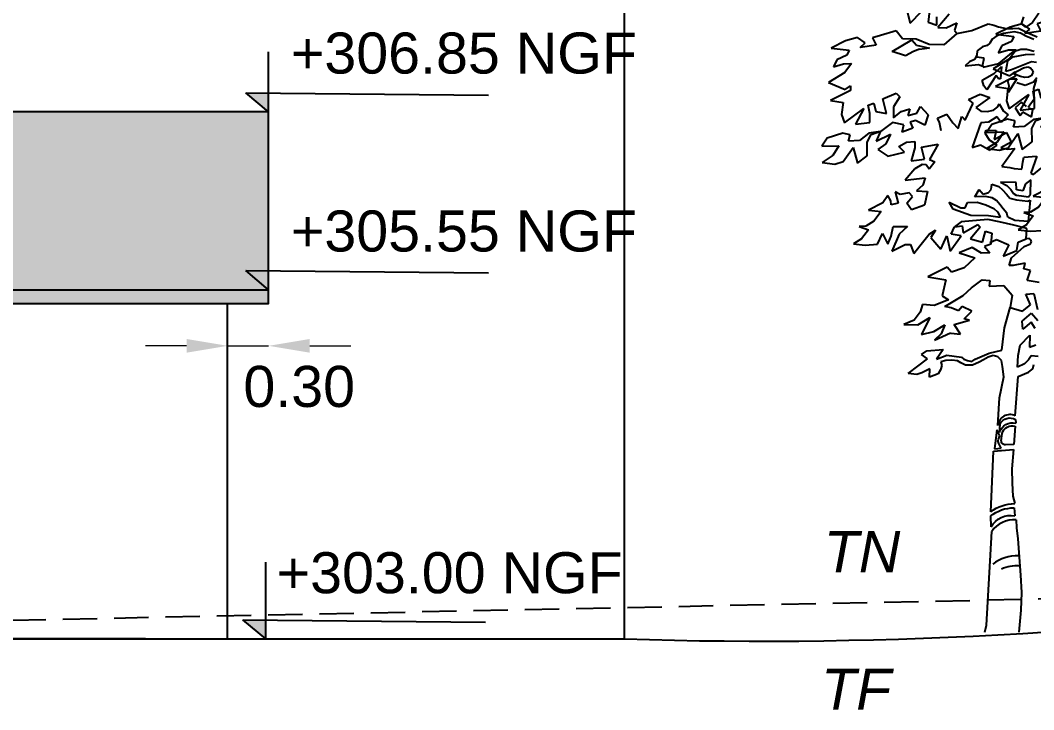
# Model space of a CAD drawing. Header units: millimetres. Extents: x 1514 to 1688, y 984 to 1013.
# Drawn here: x 1530.78 to 1538.18, y 987.44 to 992.48 of the extents above; entities that cross this region are included whole.
import ezdxf

# ---------------------------------------------------------------- set-up
doc = ezdxf.new("R2010")
doc.units = ezdxf.units.MM
doc.linetypes.add('CACHE', pattern=[0.375, 0.25, -0.125])
for name, color, linetype in [('Cotations', 1, 'Continuous'), ('Cotations2', 7, 'Continuous'), ('Limites', 7, 'Continuous'), ('Murs', 7, 'Continuous'), ('Surf Toiture', 12, 'Continuous'), ('T2', 5, 'Continuous'), ('Texte', 7, 'Continuous'), ('Toiture', 7, 'Continuous')]:
    doc.layers.add(name, color=color, linetype=linetype)
doc.layers.add('Débord toiture', color=7, linetype='Continuous', true_color=0x171717)
doc.styles.get("Standard").update_dxf_attribs({"font": 'arial.ttf'})
doc.dimstyles.new('ISO-25', dxfattribs={"dimtxt": 2.5, "dimasz": 2.5, "dimexe": 1.25, "dimexo": 0.625, "dimtad": 1, "dimtxsty": 'Standard', "dimcen": 2.5, "dimadec": 0, "dimazin": 0, "dimtfac": 1, "dimtmove": 0, "dimatfit": 3, "dimfxl": 1, "dimarcsym": 0})

# ---------------------------------------------------------------- blocks, each defined once
blk = doc.blocks.new('E13')
at = {"color": 62, "true_color": 0xacc205}
for p, q in [((0.8152, 19.6411), (0.8281, 19.5862)), ((0.8281, 19.5862), (0.8896, 19.6479)), ((0.9316, 19.6511), (0.924, 19.5911)), ((0.9701, 19.5754), (0.9708, 19.6197)), ((1.0353, 19.6348), (0.976, 19.5636)), ((0.7538, 19.5464), (0.6704, 19.5214)), ((0.7884, 19.5029), (0.7538, 19.5464)), ((0.924, 19.5911), (0.9701, 19.5754)), ((0.976, 19.5636), (1.0203, 19.5621)), ((0.7331, 19.4351), (0.8383, 19.4972)), ((0.7884, 19.5029), (0.7884, 19.5029)), ((0.8614, 19.5022), (0.7884, 19.5029)), ((0.8383, 19.4972), (0.8616, 19.4689)), ((0.9293, 19.4732), (0.8614, 19.5022)), ((0.6836, 19.1839), (0.7541, 19.2137)), ((0.7022, 19.1059), (0.6836, 19.1839)), ((0.7734, 19.1941), (0.7398, 19.1409)), ((0.7541, 19.2137), (0.7734, 19.1941)), ((0.647, 19.1166), (0.7022, 19.1059)), ((0.7398, 19.1409), (0.7393, 19.0841)), ((0.7393, 19.0841), (0.7816, 19.1177)), ((0.7816, 19.1177), (0.8273, 19.1304)), ((0.8273, 19.1304), (0.817, 19.0952)), ((0.8642, 19.1076), (0.8833, 19.144)), ((0.8833, 19.144), (0.9234, 19.0993)), ((0.817, 19.0952), (0.8642, 19.1076)), ((0.8574, 19.0683), (0.8295, 19.0602)), ((0.906, 19.0448), (0.8574, 19.0683)), ((0.9234, 19.0993), (0.906, 19.0448)), ((0.9741, 19.0821), (1.023, 19.1022)), ((0.9847, 19.0578), (0.9741, 19.0821)), ((1.023, 19.1022), (1.0558, 19.0569)), ((0.7346, 19.0579), (0.6711, 19.0098)), ((0.7943, 19.0466), (0.7346, 19.0579)), ((0.8295, 19.0602), (0.8422, 19.0289)), ((0.9935, 19.0135), (0.9847, 19.0578)), ((1.0558, 19.0569), (1.0838, 19.0264)), ((1.2444, 19.0595), (1.2036, 19.057)), ((0.8089, 18.9537), (0.8528, 18.9579)), ((1.3854, 18.921), (1.3165, 18.8239)), ((0.8346, 18.854), (0.9043, 18.8639)), ((1.4225, 18.8109), (1.4272, 18.8485)), ((0.7489, 18.69), (0.7651, 18.629)), ((0.7762, 18.6755), (0.7489, 18.69)), ((0.8235, 18.6852), (0.7762, 18.6755)), ((0.8417, 18.6648), (0.8235, 18.6852)), ((0.9207, 18.6921), (0.9046, 18.6194)), ((0.683, 18.6315), (0.6069, 18.5929)), ((0.7106, 18.6711), (0.683, 18.6315)), ((0.7254, 18.6415), (0.7106, 18.6711)), ((0.7277, 18.6216), (0.7254, 18.6415)), ((0.8117, 18.6292), (0.8417, 18.6648)), ((0.8417, 18.6648), (0.8417, 18.6648)), ((0.6069, 18.5929), (0.6738, 18.5859)), ((0.6738, 18.5859), (0.6358, 18.5347)), ((0.7651, 18.629), (0.7277, 18.6216)), ((0.8364, 18.5951), (0.8117, 18.6292)), ((0.9046, 18.6194), (0.8364, 18.5951)), ((0.6358, 18.5347), (0.5928, 18.5076)), ((0.6358, 18.5347), (0.6358, 18.5347)), ((0.5928, 18.5076), (0.5578, 18.5057)), ((0.5578, 18.5057), (0.6076, 18.4886)), ((0.6076, 18.4886), (0.5707, 18.4411)), ((0.7282, 18.4548), (0.7377, 18.5052)), ((0.7377, 18.5052), (0.8144, 18.5058)), ((0.7377, 18.5052), (0.7377, 18.5052)), ((0.8144, 18.5058), (0.7707, 18.4656)), ((0.9288, 18.4649), (0.9637, 18.486)), ((0.9637, 18.486), (0.938, 18.4471)), ((1.201, 18.5028), (1.1497, 18.4404)), ((0.5707, 18.4411), (0.5269, 18.4141)), ((0.6556, 18.4111), (0.6819, 18.4686)), ((0.6819, 18.4686), (0.7106, 18.4125)), ((0.7106, 18.4125), (0.7282, 18.4548)), ((0.7707, 18.4656), (0.7305, 18.375)), ((0.8797, 18.4034), (0.9288, 18.4649)), ((0.938, 18.4471), (0.991, 18.3862)), ((0.991, 18.3862), (1.0231, 18.4558)), ((1.2869, 18.4367), (1.353, 18.4089)), ((0.5269, 18.4141), (0.59, 18.4066)), ((0.59, 18.4066), (0.6556, 18.4111)), ((0.7305, 18.375), (0.8013, 18.4094)), ((0.8013, 18.4094), (0.8299, 18.411)), ((0.8299, 18.411), (0.849, 18.363)), ((0.849, 18.363), (0.8797, 18.4034)), ((1.2565, 18.4114), (1.2242, 18.3987))]:
    blk.add_line(p, q, dxfattribs=at)
at = {"color": 84, "true_color": 0x2aaf18}
for p, q in [((1.4209, 19.5834), (1.4324, 19.6204)), ((1.5115, 19.639), (1.4783, 19.5904)), ((1.0203, 19.5621), (1.0772, 19.588)), ((1.0772, 19.588), (1.064, 19.55)), ((1.064, 19.55), (1.0767, 19.532)), ((1.0767, 19.532), (1.1558, 19.5468)), ((1.1558, 19.5468), (1.2439, 19.5837)), ((1.2439, 19.5837), (1.2736, 19.5757)), ((1.2984, 19.5662), (1.3386, 19.5575)), ((1.4433, 19.5646), (1.4209, 19.5834)), ((1.4783, 19.5904), (1.4433, 19.5646)), ((0.4844, 19.4921), (0.4084, 19.4543)), ((0.5483, 19.5099), (0.4844, 19.4921)), ((0.5897, 19.4813), (0.5483, 19.5099)), ((0.6704, 19.5214), (0.6288, 19.5086)), ((0.6288, 19.5086), (0.6475, 19.4693)), ((1.0767, 19.532), (1.0077, 19.4721)), ((1.265, 19.5016), (1.2512, 19.4808)), ((0.4084, 19.4543), (0.5041, 19.4424)), ((0.5041, 19.4424), (0.4918, 19.4157)), ((0.5623, 19.4569), (0.5897, 19.4813)), ((0.6475, 19.4693), (0.5623, 19.4569)), ((0.8789, 19.4478), (0.8458, 19.436)), ((0.8616, 19.4689), (0.9306, 19.4541)), ((0.9306, 19.4541), (0.8788, 19.4467)), ((0.8788, 19.4467), (0.8789, 19.4478)), ((1.0077, 19.4721), (0.9293, 19.4732)), ((1.1855, 19.4395), (1.1826, 19.4159)), ((1.2125, 19.4602), (1.1855, 19.4395)), ((1.2369, 19.4678), (1.2125, 19.4602)), ((1.2512, 19.4808), (1.2369, 19.4678)), ((0.4396, 19.3913), (0.4208, 19.3548)), ((0.4918, 19.4157), (0.4396, 19.3913)), ((0.4396, 19.3913), (0.4396, 19.3913)), ((0.8034, 19.4127), (0.7331, 19.4351)), ((0.8457, 19.4352), (0.8034, 19.4127)), ((0.8458, 19.436), (0.8457, 19.4352)), ((1.1707, 19.3941), (1.1431, 19.3802)), ((1.1826, 19.4159), (1.1707, 19.3941)), ((1.2223, 19.4007), (1.1814, 19.4057)), ((1.2129, 19.3586), (1.2223, 19.4007)), ((0.4208, 19.3548), (0.4751, 19.3707)), ((0.4751, 19.3707), (0.5168, 19.3713)), ((0.5168, 19.3713), (0.481, 19.3237)), ((1.1431, 19.3802), (1.1215, 19.3599)), ((1.1215, 19.3599), (1.1913, 19.3671)), ((1.1913, 19.3671), (1.2189, 19.3563)), ((1.2167, 19.3519), (1.3005, 19.372)), ((1.2189, 19.3563), (1.2167, 19.3519)), ((1.2769, 19.3215), (1.3137, 19.3558)), ((1.3137, 19.3558), (1.3087, 19.2907)), ((0.481, 19.3237), (0.3943, 19.2705)), ((1.2115, 19.284), (1.2769, 19.3215)), ((1.2205, 19.2528), (1.2115, 19.284)), ((1.2861, 19.3076), (1.2359, 19.2318)), ((1.2981, 19.2907), (1.2861, 19.3076)), ((1.3087, 19.2907), (1.2981, 19.2907)), ((1.3477, 19.2801), (1.3606, 19.2905)), ((1.355, 19.2519), (1.3477, 19.2801)), ((1.3958, 19.2897), (1.3485, 19.2175)), ((1.3606, 19.2905), (1.3958, 19.2897)), ((0.3943, 19.2705), (0.4835, 19.2334)), ((0.5116, 19.2293), (0.406, 19.1759)), ((0.4835, 19.2334), (0.5108, 19.254)), ((0.5108, 19.254), (0.5116, 19.2293)), ((0.5108, 19.254), (0.5108, 19.254)), ((1.2359, 19.2318), (1.2205, 19.2528)), ((1.3485, 19.2175), (1.355, 19.2519)), ((0.406, 19.1759), (0.4726, 19.1652)), ((0.4726, 19.1652), (0.4647, 19.1003)), ((0.4795, 19.0574), (0.583, 19.1329)), ((0.583, 19.1329), (0.5377, 19.0503)), ((1.2374, 19.1169), (1.2721, 19.1237)), ((1.2374, 19.1169), (1.2374, 19.1169)), ((1.2721, 19.1237), (1.2942, 19.141)), ((1.2942, 19.141), (1.3012, 19.1575)), ((1.3012, 19.1575), (1.3239, 19.1179)), ((1.3239, 19.1179), (1.349, 19.1)), ((1.4201, 19.1664), (1.3871, 19.1367)), ((1.3871, 19.1367), (1.4135, 19.0954)), ((1.4135, 19.0954), (1.4267, 19.1152)), ((1.4466, 19.1433), (1.4201, 19.1664)), ((1.4267, 19.1152), (1.473, 19.0888)), ((1.4796, 19.1284), (1.4565, 19.135)), ((1.473, 19.0888), (1.4796, 19.1284)), ((0.4647, 19.1003), (0.4795, 19.0574)), ((0.4647, 19.1003), (0.4647, 19.1003)), ((1.2883, 19.0884), (1.2444, 19.0595)), ((1.3117, 19.0582), (1.2883, 19.0884)), ((1.349, 19.1), (1.3117, 19.0582)), ((1.2268, 19.0021), (1.2317, 19.0169)), ((1.2317, 19.0169), (1.2847, 19.0159)), ((1.2847, 19.0159), (1.2745, 18.9682)), ((0.3879, 18.9746), (0.359, 18.9321)), ((0.4704, 19.0024), (0.3879, 18.9746)), ((0.5087, 18.9927), (0.4704, 19.0024)), ((0.5015, 18.9591), (0.5106, 18.9925)), ((0.5595, 18.9633), (0.5015, 18.9591)), ((0.5106, 18.9925), (0.5087, 18.9927)), ((1.2496, 18.9644), (1.2268, 19.0021)), ((1.2901, 18.9378), (1.2496, 18.9644)), ((1.2745, 18.9682), (1.3399, 19.0049)), ((1.3644, 18.9548), (1.3109, 18.9237)), ((1.3399, 19.0049), (1.3644, 18.9548)), ((0.359, 18.9321), (0.4501, 18.9346)), ((0.4501, 18.9346), (0.4169, 18.8833)), ((0.4732, 18.8506), (0.5255, 18.9261)), ((0.5255, 18.9261), (0.5483, 18.8418)), ((1.2521, 18.9122), (1.2901, 18.9378)), ((1.3109, 18.9237), (1.3453, 18.9173)), ((1.3453, 18.9173), (1.3854, 18.921)), ((0.4148, 18.8805), (0.3611, 18.8467)), ((0.3611, 18.8467), (0.4286, 18.8377)), ((0.4169, 18.8833), (0.4148, 18.8805)), ((0.4286, 18.8377), (0.4732, 18.8506)), ((1.4272, 18.8485), (1.433, 18.8738)), ((1.433, 18.8738), (1.4998, 18.88)), ((1.5008, 18.8799), (1.4693, 18.7895)), ((1.3165, 18.8239), (1.3579, 18.8197)), ((1.3579, 18.8197), (1.382, 18.8132)), ((1.382, 18.8132), (1.4225, 18.8109)), ((1.4846, 18.7816), (1.5251, 18.8155)), ((1.3924, 18.7393), (1.3091, 18.7411)), ((1.3932, 18.7006), (1.3924, 18.7393)), ((1.4692, 18.7535), (1.441, 18.7318)), ((1.4693, 18.7895), (1.4846, 18.7816)), ((0.863, 18.6946), (0.9207, 18.6921)), ((1.1716, 18.6634), (1.1954, 18.7022)), ((1.1954, 18.7022), (1.2162, 18.677)), ((1.1954, 18.7022), (1.1954, 18.7022)), ((1.2162, 18.677), (1.2443, 18.6871)), ((1.2443, 18.6871), (1.2588, 18.703)), ((1.2588, 18.703), (1.262, 18.7304)), ((1.4279, 18.6949), (1.3932, 18.7006)), ((1.441, 18.7318), (1.4279, 18.6949)), ((1.0566, 18.5972), (1.0358, 18.6359)), ((1.0358, 18.6359), (1.0978, 18.6046)), ((1.1217, 18.6055), (1.1341, 18.633)), ((1.0978, 18.6046), (1.1217, 18.6055)), ((1.0989, 18.5306), (1.0637, 18.5049)), ((1.0465, 18.4653), (1.0637, 18.5049)), ((1.0637, 18.5049), (1.1057, 18.5101)), ((1.1057, 18.5101), (1.1104, 18.4718)), ((1.1104, 18.4718), (1.1888, 18.517)), ((1.1888, 18.517), (1.201, 18.5028)), ((1.2127, 18.4223), (1.2286, 18.4817)), ((1.2286, 18.4817), (1.2618, 18.4697)), ((1.2618, 18.4697), (1.2565, 18.4114)), ((1.0231, 18.4558), (1.0404, 18.3748)), ((1.0404, 18.3748), (1.0998, 18.4567)), ((1.0998, 18.4567), (1.0465, 18.4653)), ((1.1497, 18.4404), (1.2127, 18.4223)), ((1.2524, 18.4212), (1.2869, 18.4367)), ((1.2524, 18.4203), (1.2524, 18.4212)), ((1.395, 18.378), (1.4023, 18.423)), ((1.4023, 18.423), (1.4453, 18.4405)), ((1.4617, 18.4422), (1.4453, 18.4405)), ((1.4706, 18.4348), (1.4617, 18.4422)), ((1.4671, 18.4142), (1.4735, 18.4243)), ((1.4735, 18.4243), (1.4706, 18.4348)), ((1.1575, 18.3943), (1.0882, 18.3655)), ((1.0882, 18.3655), (1.1723, 18.3401)), ((1.2074, 18.364), (1.1575, 18.3943)), ((1.2511, 18.3655), (1.2074, 18.364)), ((1.2242, 18.3987), (1.2511, 18.3655)), ((1.353, 18.4089), (1.3227, 18.3486)), ((1.3227, 18.3486), (1.395, 18.378)), ((1.3674, 18.3385), (1.4346, 18.3996)), ((1.4346, 18.3996), (1.4671, 18.4142)), ((1.4392, 18.3113), (1.3756, 18.298)), ((1.4323, 18.2815), (1.4392, 18.3113)), ((1.4676, 18.272), (1.4323, 18.2815)), ((1.451, 18.2184), (1.4676, 18.272)), ((1.5138, 18.2079), (1.451, 18.2184)), ((1.1095, 18.1384), (1.1543, 18.1796)), ((1.4436, 18.1461), (1.4848, 18.1505)), ((1.4688, 18.09), (1.4436, 18.1461)), ((1.4848, 18.1505), (1.5048, 18.0645)), ((1.032, 18.1167), (0.9566, 18.0865)), ((0.9987, 18.1374), (1.032, 18.1167)), ((1.0122, 18.0803), (1.1095, 18.1384)), ((1.3704, 18.1412), (1.3604, 18.0745)), ((0.8811, 18.0506), (0.8503, 18.0085)), ((0.8936, 18.0905), (0.8811, 18.0506)), ((0.9566, 18.0865), (0.8936, 18.0905)), ((1.0469, 18.0739), (1.0122, 18.0803)), ((1.0854, 18.0568), (1.0469, 18.0739)), ((1.1051, 18.0808), (1.0854, 18.0568)), ((1.1554, 18.0553), (1.1051, 18.0808)), ((1.1163, 18.0147), (1.1554, 18.0553)), ((1.3604, 18.0745), (1.4254, 18.0563)), ((1.4254, 18.0563), (1.4688, 18.09)), ((0.8503, 18.0085), (0.7945, 17.9844)), ((0.7945, 17.9844), (0.8692, 17.9832)), ((0.8692, 17.9832), (0.9328, 18.023)), ((0.9328, 18.023), (0.8891, 17.9325)), ((1.0618, 17.9856), (1.1443, 18.0088)), ((1.0957, 17.9337), (1.0618, 17.9856)), ((1.1163, 18.0147), (1.1163, 18.0147)), ((1.1443, 18.0088), (1.1163, 18.0147)), ((0.8891, 17.9325), (0.9537, 17.9484)), ((0.9537, 17.9484), (1.0135, 17.9836)), ((0.9537, 17.9484), (0.9537, 17.9484)), ((0.9587, 17.9017), (1.0432, 17.9407)), ((0.9936, 17.9358), (0.9587, 17.9017)), ((1.0135, 17.9836), (0.9936, 17.9358)), ((1.0432, 17.9407), (1.0442, 17.9395)), ((1.0442, 17.9395), (1.0957, 17.9337)), ((1.4648, 17.9282), (1.4619, 17.8651)), ((1.4619, 17.8651), (1.4961, 17.8776)), ((0.8894, 17.8263), (0.9173, 17.845)), ((0.9208, 17.8023), (0.8894, 17.8263)), ((0.9173, 17.845), (1.0035, 17.8528)), ((1.0035, 17.8528), (0.9691, 17.8005)), ((0.8183, 17.7248), (0.9208, 17.8023)), ((0.9917, 17.7874), (0.9969, 17.7669)), ((0.8633, 17.7195), (0.8183, 17.7248)), ((0.8914, 17.7287), (0.8633, 17.7195)), ((0.9338, 17.749), (0.8914, 17.7287)), ((0.9305, 17.7057), (0.9338, 17.749)), ((0.9773, 17.723), (0.9305, 17.7057)), ((0.9903, 17.7439), (0.9773, 17.723)), ((0.9773, 17.723), (0.9773, 17.723)), ((0.9969, 17.7669), (0.9903, 17.7439)), ((0.9969, 17.7669), (0.9969, 17.7669)), ((0.9305, 17.7057), (0.9305, 17.7057))]:
    blk.add_line(p, q, dxfattribs=at)
at = {"color": 45, "true_color": 0xba8d4a}
for p, q in [((1.2736, 19.5757), (1.2984, 19.5662)), ((1.2883, 19.5196), (1.265, 19.5016)), ((1.3242, 19.532), (1.2883, 19.5196)), ((1.3005, 19.372), (1.3774, 19.4351)), ((1.3363, 19.3302), (1.3471, 19.3863)), ((1.3673, 19.3384), (1.3363, 19.3302)), ((1.4209, 19.3598), (1.3673, 19.3384)), ((1.3742, 19.319), (1.4315, 19.3495)), ((1.4157, 19.3025), (1.3742, 19.319)), ((1.4381, 19.2978), (1.4157, 19.3025)), ((1.5012, 19.296), (1.4842, 19.2733)), ((1.4974, 19.2865), (1.4842, 19.2394)), ((1.4389, 19.2545), (1.3954, 19.2696)), ((1.4842, 19.2733), (1.4389, 19.2545)), ((1.4842, 19.2394), (1.488, 19.1827)), ((1.488, 19.1827), (1.4555, 19.1387)), ((1.3091, 18.7411), (1.3419, 18.7243)), ((1.262, 18.7304), (1.299, 18.7181)), ((1.299, 18.7181), (1.3193, 18.7003)), ((1.3193, 18.7003), (1.3402, 18.677)), ((1.3419, 18.7243), (1.363, 18.7018)), ((1.1341, 18.633), (1.1847, 18.6359)), ((1.2286, 18.6647), (1.1716, 18.6634)), ((1.1847, 18.6359), (1.231, 18.6218)), ((1.2641, 18.6582), (1.2286, 18.6647)), ((1.1515, 18.5634), (1.0566, 18.5972)), ((1.2409, 18.5425), (1.0989, 18.5306)), ((0.9691, 17.8005), (1.0238, 17.8217)), ((1.0179, 17.7937), (0.9917, 17.7874)), ((1.0503, 17.7961), (1.0179, 17.7937)), ((1.0238, 17.8217), (1.1015, 17.8112)), ((1.0803, 17.792), (1.0503, 17.7961)), ((1.0985, 17.7819), (1.0803, 17.792)), ((1.3195, 17.7623), (1.3134, 17.7931)), ((1.3988, 17.7589), (1.4027, 17.8203)), ((1.4353, 17.7762), (1.3988, 17.7589)), ((1.4796, 17.75), (1.4863, 17.7731)), ((1.3259, 17.7076), (1.3195, 17.7623)), ((1.4017, 17.7086), (1.4574, 17.7317)), ((1.4574, 17.7317), (1.4796, 17.75)), ((1.3029, 17.5957), (1.3259, 17.7076)), ((1.3866, 17.5002), (1.4017, 17.7086)), ((1.2946, 17.4475), (1.3029, 17.5957)), ((1.2946, 17.4475), (1.2946, 17.4475)), ((1.2566, 16.9899), (1.2718, 17.312)), ((1.2718, 17.312), (1.3777, 17.3198)), ((1.3777, 17.3198), (1.368, 17.2182)), ((1.368, 17.2182), (1.3706, 17.1423)), ((1.3706, 17.1423), (1.3739, 17.0719)), ((1.3739, 17.0719), (1.3842, 17.0332)), ((1.3916, 16.9463), (1.3932, 16.9037)), ((1.2344, 16.3879), (1.2619, 16.8853)), ((1.3932, 16.9037), (1.4002, 16.8463)), ((1.4002, 16.8463), (1.4059, 16.7727)), ((1.4059, 16.7727), (1.4141, 16.6527)), ((1.4141, 16.6527), (1.4201, 16.5613)), ((1.4201, 16.5613), (1.4159, 16.4677)), ((1.4159, 16.4677), (1.4064, 16.35))]:
    blk.add_line(p, q, dxfattribs=at)
at = {"color": 47, "true_color": 0x8d6a35}
for p, q in [((1.3386, 19.5575), (1.3746, 19.5577)), ((1.3746, 19.5577), (1.4051, 19.56)), ((1.4051, 19.56), (1.4533, 19.5354)), ((1.3597, 19.5369), (1.3242, 19.532)), ((1.3828, 19.5408), (1.3597, 19.5369)), ((1.4152, 19.5337), (1.3828, 19.5408)), ((1.4424, 19.5173), (1.4152, 19.5337)), ((1.4857, 19.4988), (1.4424, 19.5173)), ((1.4533, 19.5354), (1.5028, 19.5138)), ((1.3774, 19.4351), (1.4174, 19.4491)), ((1.4174, 19.4491), (1.4466, 19.448)), ((1.4466, 19.448), (1.4874, 19.4372)), ((1.3471, 19.3863), (1.3764, 19.4079)), ((1.3764, 19.4079), (1.4406, 19.42)), ((1.4406, 19.42), (1.4892, 19.4209)), ((1.4728, 19.3804), (1.4209, 19.3598)), ((1.4315, 19.3495), (1.4537, 19.3535)), ((1.4537, 19.3535), (1.4675, 19.3497)), ((1.4675, 19.3497), (1.4754, 19.3396)), ((1.4999, 19.3776), (1.4728, 19.3804)), ((1.4754, 19.3396), (1.4819, 19.3259)), ((1.458, 19.3001), (1.4381, 19.2978)), ((1.4717, 19.3058), (1.458, 19.3001)), ((1.4819, 19.3259), (1.4717, 19.3058)), ((1.4672, 18.6768), (1.4692, 18.7535)), ((1.363, 18.7018), (1.3776, 18.6807)), ((1.2876, 18.644), (1.2641, 18.6582)), ((1.3049, 18.6229), (1.2876, 18.644)), ((1.3402, 18.677), (1.3575, 18.6557)), ((1.3575, 18.6557), (1.3929, 18.6473)), ((1.3776, 18.6807), (1.3922, 18.673)), ((1.3922, 18.673), (1.4202, 18.6679)), ((1.3929, 18.6473), (1.453, 18.64)), ((1.4202, 18.6679), (1.4578, 18.6642)), ((1.453, 18.64), (1.4666, 18.6454)), ((1.4666, 18.6454), (1.4561, 18.5325)), ((1.4578, 18.6642), (1.4672, 18.6768)), ((1.231, 18.6218), (1.2738, 18.6014)), ((1.2738, 18.6014), (1.2924, 18.583)), ((1.2924, 18.583), (1.3032, 18.5651)), ((1.3229, 18.5996), (1.3049, 18.6229)), ((1.342, 18.5764), (1.3229, 18.5996)), ((1.2453, 18.5619), (1.1515, 18.5634)), ((1.3017, 18.5311), (1.2409, 18.5425)), ((1.3073, 18.5545), (1.2453, 18.5619)), ((1.3788, 18.513), (1.3017, 18.5311)), ((1.3032, 18.5651), (1.3073, 18.5545)), ((1.3073, 18.5545), (1.3073, 18.5545)), ((1.3472, 18.556), (1.342, 18.5764)), ((1.3845, 18.538), (1.3472, 18.556)), ((1.4561, 18.5325), (1.3845, 18.538)), ((1.4486, 18.4944), (1.3788, 18.513)), ((1.4453, 18.4405), (1.4486, 18.4944)), ((1.3305, 17.9669), (1.3604, 18.0745)), ((1.4242, 18.0025), (1.473, 18.0461)), ((1.473, 18.0461), (1.5078, 18.0056)), ((1.4267, 17.9606), (1.4242, 18.0025)), ((1.4712, 17.9978), (1.4267, 17.9606)), ((1.4933, 17.9639), (1.4712, 17.9978)), ((1.3157, 17.8478), (1.3305, 17.9669)), ((1.4125, 17.8745), (1.4648, 17.9282)), ((1.1746, 17.7999), (1.2483, 17.833)), ((1.2483, 17.833), (1.3157, 17.8478)), ((1.4027, 17.8203), (1.4125, 17.8745)), ((1.1229, 17.7687), (1.0985, 17.7819)), ((1.1015, 17.8112), (1.1132, 17.8016)), ((1.1132, 17.8016), (1.1335, 17.7936)), ((1.1335, 17.7936), (1.1559, 17.7889)), ((1.1559, 17.7889), (1.1746, 17.7999)), ((1.1953, 17.7848), (1.16, 17.7688)), ((1.219, 17.7973), (1.1953, 17.7848)), ((1.2437, 17.8117), (1.219, 17.7973)), ((1.269, 17.82), (1.2437, 17.8117)), ((1.2942, 17.8135), (1.269, 17.82)), ((1.3134, 17.7931), (1.2942, 17.8135)), ((1.4567, 17.7973), (1.4353, 17.7762)), ((1.4715, 17.8178), (1.4567, 17.7973)), ((1.5084, 17.815), (1.4715, 17.8178)), ((1.16, 17.7688), (1.1229, 17.7687)), ((1.304, 17.4118), (1.3066, 17.456)), ((1.388, 17.4801), (1.3904, 17.461)), ((1.289, 17.4245), (1.2775, 17.3237)), ((1.3043, 17.3929), (1.289, 17.4245)), ((1.2975, 17.3751), (1.3043, 17.3929)), ((1.313, 17.3675), (1.3169, 17.406)), ((1.3872, 17.4442), (1.3792, 17.3469)), ((1.2995, 17.3523), (1.2968, 17.3625)), ((1.3044, 17.3417), (1.2995, 17.3523)), ((1.312, 17.3278), (1.3044, 17.3417)), ((1.3792, 17.3469), (1.3344, 17.345)), ((1.2775, 17.3237), (1.312, 17.3278)), ((1.2596, 16.9092), (1.2565, 16.9674)), ((1.3805, 17.0103), (1.3848, 16.9675)), ((1.2252, 16.35), (1.2344, 16.3879))]:
    blk.add_line(p, q, dxfattribs=at)
at = {"color": 97, "true_color": 0x25742c}
for p, q in [((1.1392, 19.1813), (1.2001, 19.2088)), ((1.1632, 19.1616), (1.1392, 19.1813)), ((1.2526, 19.1916), (1.1776, 19.1377)), ((1.2001, 19.2088), (1.2526, 19.1916)), ((0.6061, 19.1512), (0.6353, 19.1611)), ((0.6141, 19.107), (0.6061, 19.1512)), ((0.6353, 19.1611), (0.647, 19.1166)), ((1.1213, 19.0709), (1.1632, 19.1616)), ((1.1776, 19.1377), (1.2046, 19.1194)), ((1.2046, 19.1194), (1.2374, 19.1169)), ((0.6141, 19.107), (0.6141, 19.107)), ((0.6141, 19.0585), (0.6141, 19.107)), ((1.0838, 19.0264), (1.1028, 19.0912)), ((1.1028, 19.0912), (1.1213, 19.0709)), ((0.5377, 19.0503), (0.6141, 19.0585)), ((0.6711, 19.0098), (0.609, 19.0012)), ((0.6206, 18.9947), (0.6705, 19.0125)), ((0.6705, 19.0125), (0.6474, 18.9585)), ((0.7856, 19.0067), (0.7943, 19.0466)), ((0.8422, 19.0289), (0.7856, 19.0067)), ((1.2036, 19.057), (1.1584, 18.9259)), ((0.609, 19.0012), (0.5595, 18.9633)), ((0.5996, 18.9535), (0.6206, 18.9947)), ((0.6006, 18.8814), (0.5996, 18.9535)), ((0.6474, 18.9585), (0.725, 18.9962)), ((0.725, 18.9962), (0.6994, 18.945)), ((0.7684, 18.9311), (0.8089, 18.9537)), ((0.8528, 18.9579), (0.8532, 18.9238)), ((0.6994, 18.945), (0.6562, 18.9142)), ((0.6562, 18.9142), (0.7104, 18.8798)), ((0.7104, 18.8798), (0.7991, 18.9003)), ((0.7991, 18.9003), (0.7684, 18.9311)), ((0.7991, 18.9003), (0.7991, 18.9003)), ((0.8532, 18.9238), (0.8346, 18.854)), ((0.8894, 18.9275), (0.9778, 18.9435)), ((0.9043, 18.8639), (0.8894, 18.9275)), ((0.9778, 18.9435), (0.9306, 18.861)), ((1.1584, 18.9259), (1.2022, 18.9396)), ((1.2022, 18.9396), (1.2521, 18.9122)), ((0.5483, 18.8418), (0.6006, 18.8814)), ((0.9601, 18.8493), (0.9297, 18.8099)), ((0.9306, 18.861), (0.9601, 18.8493)), ((0.8541, 18.8119), (0.8021, 18.7515)), ((0.8918, 18.8345), (0.8541, 18.8119)), ((0.9133, 18.8329), (0.8918, 18.8345)), ((0.9297, 18.8099), (0.9133, 18.8329)), ((0.8021, 18.7515), (0.9081, 18.7642)), ((0.9081, 18.7642), (0.8968, 18.7261)), ((0.8968, 18.7261), (0.863, 18.6946)), ((1.1723, 18.3401), (1.1152, 18.2868)), ((1.354, 18.2978), (1.3674, 18.3395)), ((1.0245, 18.29), (0.922, 18.238)), ((1.0482, 18.2635), (1.0245, 18.29)), ((1.1152, 18.2868), (1.0482, 18.2635)), ((1.3756, 18.298), (1.354, 18.2978)), ((0.922, 18.238), (1.0175, 18.2231)), ((1.0175, 18.2231), (0.9987, 18.1374)), ((1.1543, 18.1796), (1.2107, 18.2227)), ((1.2107, 18.2227), (1.2513, 18.2185)), ((1.2513, 18.2185), (1.249, 18.1894)), ((1.249, 18.1894), (1.3269, 18.1919)), ((1.3269, 18.1919), (1.3704, 18.1412))]:
    blk.add_line(p, q, dxfattribs=at)
at = {"color": 45, "true_color": 0xba8d4a}
for centre, major_axis, start_param, end_param in [((1.359, 17.4418), (-0.0397, 0.051), 5.181167, 7.104727), ((1.3794, 16.8037), (-0.0879, 0.113), 5.536991, 6.586303)]:
    blk.add_ellipse(centre, major_axis=major_axis, ratio=1, start_param=start_param, end_param=end_param, dxfattribs=at)
at = {"color": 47, "true_color": 0x8d6a35, "extrusion": (0, 0, -1)}
for centre, major_axis, start_param, end_param in [((1.3727, 17.3915), (-0.044, 0.0566), 5.660511, 7.192627), ((1.3584, 17.4307), (-0.0354, 0.0455), 5.827895, 7.485347), ((1.3705, 17.3911), (0.0439, 0.0341), 4.072822, 5.678842), ((1.3166, 17.3678), (-0.0126, 0.0162), 5.113129, 5.740899), ((1.3335, 17.3655), (-0.0126, 0.0162), 3.758713, 5.472732), ((1.3775, 16.8182), (-0.118, 0.1517), 6.262862, 6.95973), ((1.3611, 16.8548), (0.0909, 0.0707), 4.294084, 5.580261), ((1.3968, 16.5093), (0.1541, 0.1198), 4.934791, 5.439497)]:
    blk.add_ellipse(centre, major_axis=major_axis, ratio=1, start_param=start_param, end_param=end_param, dxfattribs=at)
at = {"color": 45, "true_color": 0xba8d4a, "extrusion": (0, 0, -1)}
blk.add_ellipse((1.3857, 16.8191), major_axis=(0.169, 0.1315), ratio=1, start_param=-1.556919, end_param=-0.916997, dxfattribs=at)
at = {"color": 47, "true_color": 0x8d6a35}
blk.add_ellipse((1.3918, 16.56), major_axis=(-0.1198, 0.1541), ratio=1, start_param=5.556078, end_param=6.31117, dxfattribs=at)
at = {"layer": 'T2'}
blk.add_line((1.3674, 18.3395), (1.3674, 18.3385), dxfattribs=at)
blk = doc.blocks.new('*D58')
at = {"layer": 'Defpoints', "color": 0, "transparency": 16777216}
for p in [(1532.2916, 990.4097), (1532.5916, 990.4097), (1532.5916, 990.101)]:
    blk.add_point(p, dxfattribs=at)
at = {"layer": 'Toiture', "color": 0, "lineweight": 0, "transparency": 16777216}
for p, q in [((1531.9916, 990.101), (1531.6916, 990.101)), ((1532.2916, 990.101), (1532.5916, 990.101)), ((1532.8916, 990.101), (1533.1916, 990.101))]:
    blk.add_line(p, q, dxfattribs=at)
at = {"layer": 'Toiture', "color": 0, "transparency": 16777216}
for points in [[(1531.9916, 990.151), (1531.9916, 990.051), (1532.2916, 990.101)], [(1532.8916, 990.151), (1532.8916, 990.051), (1532.5916, 990.101)]]:
    blk.add_solid(points, dxfattribs=at)
at = {"layer": 'Toiture', "color": 0, "transparency": 16777216, "insert": (1532.8147, 989.8023), "char_height": 0.3, "attachment_point": 5}
blk.add_mtext('0.30', dxfattribs=at)

msp = doc.modelspace()

# ---------------------------------------------------------------- hatches: boundary and pattern name
at = {"layer": 'Cotations', "transparency": 33554687}
h = msp.add_hatch(color=256, dxfattribs=at)
h.dxf.hatch_style = 1
h.paths.add_polyline_path([(1532.4243, 991.9502), (1532.5916, 991.8097), (1532.5916, 991.9486)])
h = msp.add_hatch(color=256, dxfattribs=at)
h.dxf.hatch_style = 1
h.paths.add_polyline_path([(1532.4243, 990.6502), (1532.5916, 990.5097), (1532.5916, 990.6486)])
h = msp.add_hatch(color=256, dxfattribs=at)
h.dxf.hatch_style = 1
h.paths.add_polyline_path([(1532.4026, 988.1002), (1532.57, 987.9597), (1532.57, 988.0986)])
at = {"layer": 'Débord toiture', "transparency": 33554687}
h = msp.add_hatch(color=256, dxfattribs=at)
h.dxf.hatch_style = 1
h.paths.add_polyline_path([(1532.5916, 990.5097), (1523.4916, 990.5097), (1523.4916, 990.4097), (1532.5916, 990.4097)])
h.paths.add_polyline_path([(1520.2916, 991.1097), (1520.2916, 991.2097), (1516.8216, 990.1697), (1516.8216, 990.0697)])
at = {"layer": 'Surf Toiture', "transparency": 33554508}
h = msp.add_hatch(color=256, dxfattribs=at)
h.dxf.hatch_style = 1
h.paths.add_polyline_path([(1532.5916, 991.8097), (1523.4916, 991.8097), (1523.4916, 990.5097), (1532.5916, 990.5097), (1532.4243, 990.6502), (1532.5916, 990.6486)])

# ---------------------------------------------------------------- linework, layer by layer
at = {"layer": 'Cotations'}
for p, q in [((1532.5916, 991.6897), (1532.5916, 992.2494)), ((1532.5916, 991.8097), (1532.4243, 991.9502)), ((1532.4243, 991.9502), (1534.1969, 991.9331)), ((1532.5916, 990.5097), (1532.5916, 991.0694)), ((1532.5916, 990.5097), (1532.4243, 990.6502)), ((1532.4243, 990.6502), (1534.1969, 990.6331)), ((1532.57, 987.9597), (1532.57, 988.5194)), ((1532.57, 987.9597), (1532.4026, 988.1002)), ((1532.4026, 988.1002), (1534.1752, 988.0831))]:
    msp.add_line(p, q, dxfattribs=at)
at = {"layer": 'Cotations2', "linetype": 'CACHE'}
msp.add_line((1516.8416, 987.8097), (1541.0014, 988.3095), dxfattribs=at)
at = {"layer": 'Cotations2'}
msp.add_arc((1536.2055, 1019.421), 31.4777, 268.15428, 278.74571, dxfattribs=at)
at = {"layer": 'Limites'}
msp.add_line((1523.7916, 987.9597), (1535.1916, 987.9597), dxfattribs=at)
at = {"layer": 'Murs'}
for p, q in [((1535.1916, 987.9597), (1535.1916, 993.7897)), ((1532.2916, 987.9597), (1532.2916, 990.4097)), ((1531.6916, 987.9597), (1523.7916, 987.9597)), ((1531.6916, 987.9597), (1535.1916, 987.9597))]:
    msp.add_line(p, q, dxfattribs=at)
at = {"layer": 'Toiture'}
msp.add_line((1523.4916, 990.5097), (1532.5916, 990.5097), dxfattribs=at)
msp.add_lwpolyline([(1523.4916, 990.4097), (1532.5916, 990.4097), (1532.5916, 991.8097), (1523.4916, 991.8097)], close=True, dxfattribs=at)

# ---------------------------------------------------------------- block references
at = {"color": 45, "true_color": 0xba8d4a, "xscale": 1.37477329816057, "yscale": 1.37477329816057, "zscale": 1.37477329816057}
for p in [(1537.3414, 965.633), (1536.138, 965.5315)]:
    msp.add_blockref('E13', p, dxfattribs=at)

# ---------------------------------------------------------------- texts
at = {"layer": 'Cotations', "char_height": 0.3, "attachment_point": 1}
for s, width, heights, insert in [('+306.85 NGF', 3.553282, [0.6384], (1532.7535, 992.39)), ('+305.55 NGF', 2.81547, [0.5622], (1532.7535, 991.09)), ('+303.00 NGF', 3.077872, [0.613], (1532.6497, 988.5932))]:
    msp.add_mtext_dynamic_manual_height_columns(s, width=width, gutter_width=12.5, heights=heights, dxfattribs=dict(at, insert=insert))
at = {"layer": 'Texte', "char_height": 0.3, "attachment_point": 1}
for s, insert in [('{\\fArial|b0|i1|c0|p34;TN}', (1536.6462, 988.747)), ('{\\fArial|b0|i1|c0|p34;TF}', (1536.6268, 987.7422))]:
    msp.add_mtext_dynamic_manual_height_columns(s, width=0.823112, gutter_width=12.5, heights=[0.2384], dxfattribs=dict(at, insert=insert))

# ---------------------------------------------------------------- dimensions: what is measured, and where the dimension line sits
at = {"layer": 'Toiture'}
dim = msp.add_linear_dim(base=(1532.5916, 990.101), p1=(1532.2916, 990.4097), p2=(1532.5916, 990.4097), dimstyle='ISO-25', override={"dimtxt": 0.3, "dimasz": 0.3, "dimzin": 0, "dimdsep": 46, "dimse1": 1, "dimse2": 1, "dimtmove": 2, "dimlwd": 0}, dxfattribs=at)
dim.commit()
dim.dimension.update_dxf_attribs({"geometry": '*D58', "text_midpoint": (1532.8147, 989.8023), "dimtype": 160})

doc.saveas('drawing.dxf')
